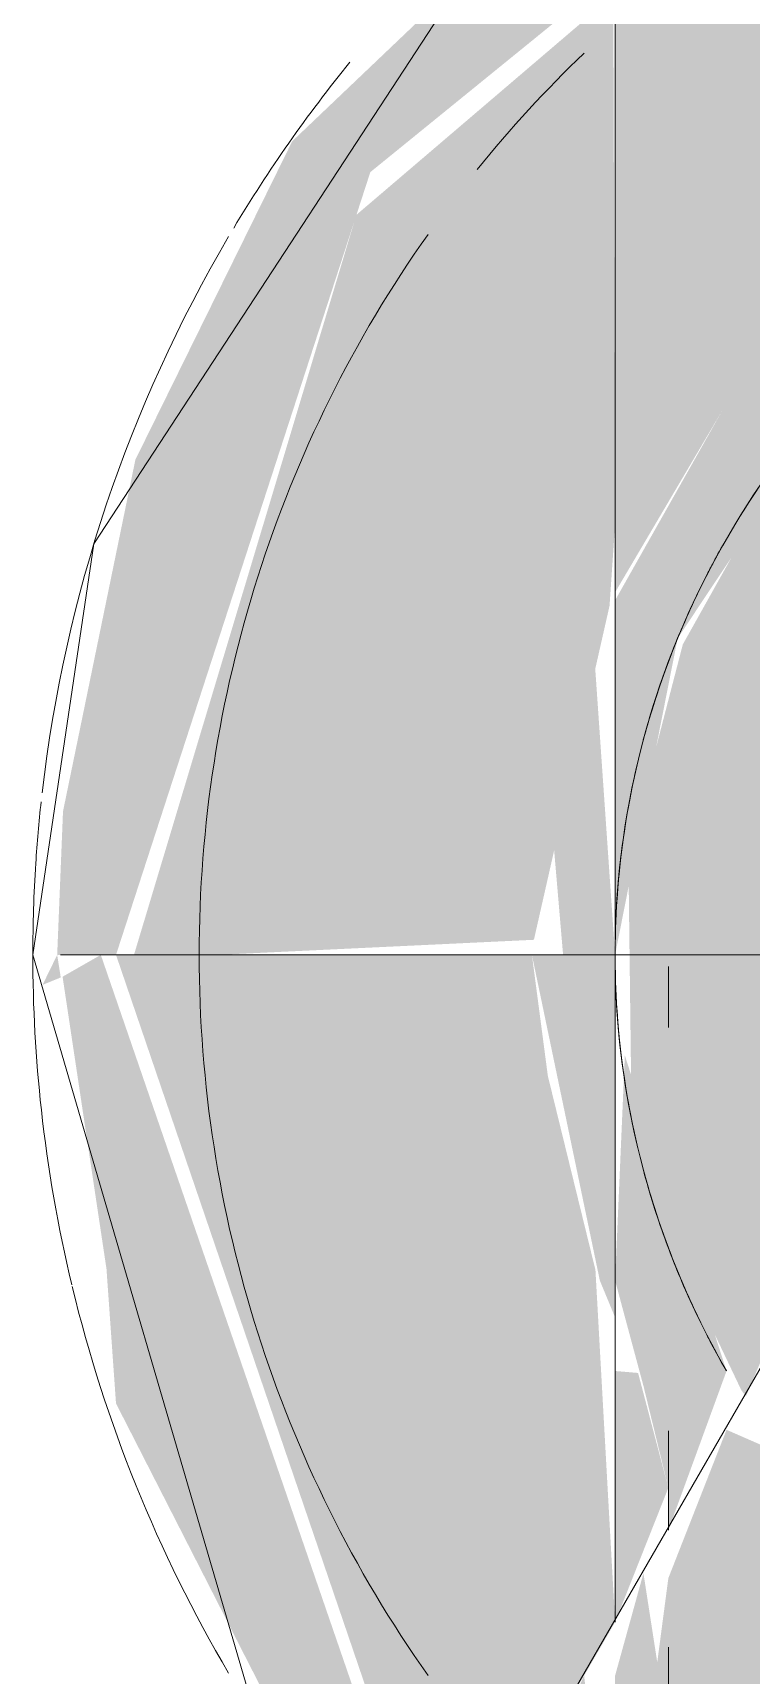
# Model space of a CAD drawing. Header units: metres. Extents: x 147 to 427, y -16 to 162.
# Drawn here: x 395.4514 to 395.46435, y 0.48702 to 0.51662 of the extents above; entities that cross this region are included whole.
import ezdxf

# ---------------------------------------------------------------- set-up
doc = ezdxf.new("R2010")
doc.units = ezdxf.units.M
for name, color, linetype, lineweight in [('P-PIPE', 7, 'Continuous', 5), ('P-PIPE-CNTR', 7, 'Continuous', 5), ('P-SANR-FIXT', 7, 'Continuous', 5)]:
    doc.layers.add(name, color=color, linetype=linetype, lineweight=lineweight)

# ---------------------------------------------------------------- blocks, each defined once
blk = doc.blocks.new('UT_Ducha higiênica - UT_Ducha higiênica-3059028-HH')
at = {"layer": 'P-SANR-FIXT', "true_color": 0xf4f4f4, "transparency": 33554598}
h = blk.add_hatch(color=7, dxfattribs=at)
h.paths.add_polyline_path([(-157.6865244747192, 0.4999999999999957), (-157.6848571188076, 0.5004813418723536), (-157.6853505607451, 0.5019999999999996), (-157.6923904990362, 0.5014415046206792), (-157.6922007213526, 0.4999999999999957), (-157.6890220182225, 0.4999999999999957)])
h.paths.add_polyline_path([(-157.6937007213526, 0.5065345061048072), (-157.6942227507356, 0.5176948307375908), (-157.7019700221769, 0.5228253563910695), (-157.7137960432404, 0.5228253563910695), (-157.7099646311551, 0.5163336031177634), (-157.7073682180874, 0.5163245726170839), (-157.7024076366037, 0.515099999999832), (-157.698757781933, 0.512990381056767), (-157.6956987074562, 0.509927779207859), (-157.6939268655549, 0.5070804665050884)])
h.paths.add_polyline_path([(-157.7237007213526, 0.5065345061048072), (-157.7216911024094, 0.5099429394196192), (-157.718593157149, 0.5130291338498351), (-157.7186421880992, 0.5132191255070914), (-157.7221171292176, 0.5184661012230488), (-157.7237007213526, 0.5173155541899482), (-157.7237007213526, 0.5069179414214795)])
h = blk.add_hatch(color=7, dxfattribs=at)
h.paths.add_polyline_path([(-157.7337613815243, 0.4999999999999957), (-157.7327007213526, 0.4999999999999957), (-157.7281146305527, 0.5141086614413362), (-157.7237007213526, 0.5176948307352345), (-157.7237342150014, 0.5201764161494424), (-157.7295229410002, 0.5146653923668394), (-157.7323514750752, 0.5089253818650021), (-157.7336565001224, 0.5025872633877307)])
h.paths.add_polyline_path([(-157.6853505607451, 0.5019999999999996), (-157.6841333551038, 0.5019999999999996), (-157.6845287890723, 0.5056582973566852), (-157.6847007213526, 0.5080854255474483), (-157.6883988146481, 0.5153262717773487), (-157.6937007213526, 0.5199751141615246), (-157.6936007213525, 0.5172428999370865), (-157.6892843134876, 0.5141068460550108), (-157.6855413741866, 0.5025872633877307)])
h = blk.add_hatch(color=7, dxfattribs=at)
h.paths.add_polyline_path([(-157.7308769679859, 0.4999999999999957), (-157.7251649000172, 0.5002720900557494), (-157.7238007213525, 0.5062930847487485), (-157.7237007213526, 0.5077610218951477), (-157.7237342150014, 0.5172912196296816), (-157.7283669042291, 0.513338117614164), (-157.7323769679861, 0.4999999999999957)])
h.paths.add_polyline_path([(-157.6865244747188, 0.5019999999999996), (-157.6853505607451, 0.5019999999999996), (-157.6892868121475, 0.5141086614376588), (-157.6937007213526, 0.5173155541899396), (-157.6933461671341, 0.5056785365017608), (-157.6925413410395, 0.5025872633877307), (-157.6922007213526, 0.5019999999999996), (-157.689600470314, 0.5019999999999996)])
h = blk.add_hatch(color=7, dxfattribs=at)
h.paths.add_polyline_path([(-157.6937007213526, 0.5019999999999996), (-157.6942118339583, 0.507768441089253), (-157.6957103402958, 0.5099429394195759), (-157.6988082855562, 0.5130291338498221), (-157.7024076366037, 0.515099999999832), (-157.706006723642, 0.5161453284728974), (-157.7100421365836, 0.5163233993345256), (-157.7086153660137, 0.5149887627564516), (-157.7044419448824, 0.514348697227061), (-157.6998618865878, 0.5119922374895522), (-157.6974966646632, 0.5098436667312163), (-157.6949666152329, 0.5059635658940618), (-157.6941152413755, 0.5033311577009147), (-157.6938640263477, 0.5019999999999996)])
h.paths.add_polyline_path([(-157.6922007213526, 0.4999999999999957), (-157.6924640263478, 0.5019999999999996), (-157.6937007213526, 0.5014456034281246), (-157.6936007213525, 0.4999999999999957), (-157.6927629452188, 0.4999999999999957)])
h.paths.add_polyline_path([(-157.7178150089364, 0.5117864091702851), (-157.7173948774848, 0.5120740728286148), (-157.717776340853, 0.5118153033622397)])
h.paths.add_polyline_path([(-157.7237007213526, 0.4999999999999957), (-157.7225729851663, 0.5057061630438955), (-157.7193073230704, 0.5106066017177995), (-157.718021334476, 0.5121437754877803), (-157.7186436607722, 0.512990381056767), (-157.721702735249, 0.509927779207859), (-157.7237007213526, 0.506390740095646), (-157.7237007213526, 0.5002720900557494)])
h = blk.add_hatch(color=7, dxfattribs=at)
h.paths.add_polyline_path([(-157.7087007213526, 0.4849999999999948), (-157.7037347256407, 0.4859600000000049), (-157.6998618865878, 0.4880369429907145), (-157.6973491885914, 0.4903642113189858), (-157.6957103402958, 0.4929999999999973), (-157.6988500109714, 0.4924798672125806), (-157.7012007213526, 0.4901338411876627), (-157.7037509738842, 0.4886361002195661), (-157.7070491705232, 0.4877174307915821), (-157.7107768533732, 0.4877733279658393), (-157.7130870180476, 0.4884027112675305), (-157.7139489812188, 0.4860769176408977), (-157.7107768533732, 0.485282168706183), (-157.7099181285388, 0.4851654587508027)])
h.paths.add_polyline_path([(-157.7213410522713, 0.4920438057782857), (-157.720064621133, 0.495050252531702), (-157.7209672378155, 0.49822651646291), (-157.7209622021366, 0.5018117333157274), (-157.720064621133, 0.5049497474683111), (-157.718282204399, 0.5078709966811211), (-157.7169712639586, 0.5103249999999652), (-157.718021334476, 0.5115933754724787), (-157.7206637783619, 0.50883883476483), (-157.7224797790562, 0.505595966142876), (-157.7234622021366, 0.5018117333157274), (-157.723412819558, 0.4978131687596822), (-157.7223659920074, 0.494129327620626), (-157.7214217728755, 0.4921490029177971)])
h.paths.add_polyline_path([(-157.6951391227515, 0.5019999999999996), (-157.6939798706492, 0.5021203494176062), (-157.6949673086999, 0.5057061630439345), (-157.6967376643433, 0.50883883476483), (-157.6998618865878, 0.5119630570092726), (-157.7025797624952, 0.5135615986010981), (-157.7068889880369, 0.5147537659259738), (-157.7089639343948, 0.514455898362601), (-157.7073682180874, 0.5123245726170935), (-157.7037509738842, 0.511363899780434), (-157.7012007213526, 0.5098661588123287), (-157.6988345625402, 0.5074999999999983), (-157.6970554739587, 0.5042705142441813), (-157.6956007213525, 0.5019999999999996)])
h = blk.add_hatch(color=7, dxfattribs=at)
h.paths.add_polyline_path([(-157.7237007213526, 0.4999999999999957), (-157.7240894773337, 0.505595966142876), (-157.7248601016657, 0.5025872633877307), (-157.7246384974864, 0.4999999999999957)])
h.paths.add_polyline_path([(-157.6939640263477, 0.5019999999999996), (-157.6938945498578, 0.5019999999999996), (-157.6939798706492, 0.5021203494176062)])
h.paths.add_polyline_path([(-157.6936007213525, 0.5019999999999996), (-157.6924640263478, 0.5019999999999996), (-157.6936007213525, 0.5062930847483803), (-157.6937007213526, 0.5065345061048072), (-157.6937007213526, 0.5019999999999996)])
h.paths.add_polyline_path([(-157.6982364635165, 0.5107158260197678), (-157.7004507213526, 0.5124322361448503), (-157.6983773147578, 0.5108239049785532)])
h = blk.add_hatch(color=7, dxfattribs=at)
h.paths.add_polyline_path([(-157.6936871900152, 0.4798068932402997), (-157.687878501705, 0.4853346076331563), (-157.6850499676298, 0.4910746181349676), (-157.6850499676298, 0.4929999999999973), (-157.6869751592262, 0.4929999999999973), (-157.6892868121507, 0.485891338560011), (-157.6936421205858, 0.4823051692637911), (-157.6936813872906, 0.4801285482462923)])
h.paths.add_polyline_path([(-157.7337613815243, 0.4999999999999957), (-157.7340250760567, 0.4994594193643341), (-157.7336974775106, 0.4995931399074244)])
h.paths.add_polyline_path([(-157.7268806503355, 0.4824888649014354), (-157.7271244322686, 0.4829193088453611), (-157.7265523197944, 0.4830551837700608), (-157.7261157848624, 0.4844390921577869), (-157.7281171292176, 0.4858931539449849), (-157.7329747135203, 0.4999999999999957), (-157.7336643644547, 0.4996066561328975), (-157.7328726536327, 0.4943417026430637), (-157.7327007213526, 0.4919145744526038), (-157.7290026280552, 0.4846737282206806), (-157.7271244322686, 0.4827398714028732)])
h = blk.add_hatch(color=7, dxfattribs=at)
h.paths.add_polyline_path([(-157.6936344092044, 0.4827326244058527), (-157.6892843134876, 0.4858931539449849), (-157.6869751592262, 0.4929999999999973), (-157.6937007213526, 0.4924999999999974), (-157.6936159846375, 0.4837539298559339)])
h.paths.add_polyline_path([(-157.7258583983085, 0.4842520898802081), (-157.7237007213526, 0.4879737454057336), (-157.7240552755711, 0.4943214634981959), (-157.7249136469324, 0.4978194532921444), (-157.7252007213526, 0.4999999999999957), (-157.7327007213526, 0.4999999999999957), (-157.7278122939075, 0.4856716781281545), (-157.7261157848624, 0.4844390921577869)])
h = blk.add_hatch(color=7, dxfattribs=at)
h.paths.add_polyline_path([(-157.7237670335008, 0.4827326244058484), (-157.7242596858877, 0.4870096189432288), (-157.7255970862527, 0.484062235558563), (-157.7238007213526, 0.4827571000628529)])
h.paths.add_polyline_path([(-157.6946624818436, 0.4914226563025406), (-157.6946656466833, 0.4914185318030849), (-157.6946632352307, 0.4899134567602515)])
h.paths.add_polyline_path([(-157.6939798706492, 0.4846000000000035), (-157.6937007213526, 0.4846000000000035), (-157.6942118339583, 0.4922315589107255), (-157.6946629107297, 0.4897109239038588), (-157.6941111610187, 0.4846000000000035)])
h.paths.add_polyline_path([(-157.7237007213526, 0.4879737454057336), (-157.7227407090556, 0.4903936702932948), (-157.7232862013295, 0.4924647540335688), (-157.7237007213526, 0.4924999999999974), (-157.7237007213526, 0.4893933982822006)])
h.paths.add_polyline_path([(-157.6927093144776, 0.4929999999999973), (-157.6868029387493, 0.4935300401266964), (-157.6850244747188, 0.4999999999999957), (-157.692233634477, 0.4997500000000001), (-157.6935968303654, 0.4937163089255592), (-157.6937007213526, 0.4929999999999973), (-157.6927629452188, 0.4929999999999973)])
h = blk.add_hatch(color=7, dxfattribs=at)
h.paths.add_polyline_path([(-157.6937007213526, 0.4826844458100605), (-157.6936344092044, 0.4827326244058527), (-157.6937007213526, 0.4837539298559339)])
h.paths.add_polyline_path([(-157.7047590333299, 0.4855357178630688), (-157.7037064856276, 0.4859600000000049), (-157.7047387931082, 0.4855441016373861)])
h.paths.add_polyline_path([(-157.7011945778912, 0.4870143329869442), (-157.6998618865878, 0.4880077625104522), (-157.701190559842, 0.4870174161445006)])
h.paths.add_polyline_path([(-157.7237007213526, 0.4934654938951712), (-157.7237007213526, 0.4999999999999957), (-157.7252007213526, 0.4999999999999957), (-157.7239756902848, 0.494129327620626)])
h = blk.add_hatch(color=7, dxfattribs=at)
h.paths.add_polyline_path([(-157.7143408069782, 0.4862310851378017), (-157.71482168021, 0.4864384013989064), (-157.7143852368855, 0.4862497338788223)])
h.paths.add_polyline_path([(-157.7133436671584, 0.4771746436089262), (-157.7006780815209, 0.4776150969145389), (-157.6937007213526, 0.4826844458100605), (-157.6942118339583, 0.4847037735849092), (-157.6946608267864, 0.4858931539449849), (-157.6941006420184, 0.4924999999999974), (-157.6942118339583, 0.4929999999999973), (-157.6957103402958, 0.4924999999999974), (-157.6998618865878, 0.4880077625104522), (-157.7025667127191, 0.4864384013989064), (-157.7068889880369, 0.4852385279058726), (-157.7107768533732, 0.4852733279658398), (-157.7148122510671, 0.4854145200230297), (-157.7185493171982, 0.4789417316129292), (-157.7154314205303, 0.4771746436089262), (-157.7139489812188, 0.4771746436089262)])
h.paths.add_polyline_path([(-157.7227407090556, 0.4896296165777128), (-157.7216911024094, 0.4924999999999931), (-157.7235251385724, 0.4981882666842901), (-157.7237007213526, 0.494129327620626), (-157.7231896087469, 0.4922315589106475), (-157.7227407090556, 0.4903936702932948)])
h.paths.add_polyline_path([(-157.6937007213526, 0.4934654938951842), (-157.692493724325, 0.497774421467172), (-157.6922007213526, 0.4999999999999957), (-157.6937007213526, 0.4997500000000001), (-157.6937007213526, 0.4935300401266964)])
h = blk.add_hatch(color=7, dxfattribs=at)
h.paths.add_polyline_path([(-157.7185493171982, 0.4789417316129292), (-157.714834729986, 0.4864384013989064), (-157.7177229849939, 0.4881448272080657), (-157.7205825041119, 0.4909553140787766), (-157.7216911024094, 0.4914400239994371), (-157.7227407090556, 0.4887657151640486), (-157.7232902816864, 0.4846000000000035), (-157.7237007213526, 0.4843642047810643), (-157.7231756488922, 0.4823029583373203), (-157.718633989058, 0.4790032493200353)])
h.paths.add_polyline_path([(-157.6942118339583, 0.4929999999999973), (-157.6937007213526, 0.4935300401266964), (-157.6942562845488, 0.4960104011048637), (-157.6948875962423, 0.4929999999999973), (-157.6947871070093, 0.4929999999999973)])
blk.add_hatch(color=7, dxfattribs=at).paths.add_polyline_path([(-157.7235795695189, 0.4846000000000035), (-157.7228684528094, 0.4850488052844683), (-157.7227407090556, 0.4859600000000049), (-157.7231896087469, 0.4888553347687252), (-157.7237007213526, 0.4870096189432288), (-157.7237007213526, 0.4846000000000035)])
at = {"layer": 'P-SANR-FIXT'}
for p, q in [((-157.7237007213526, 0.5219807621140372), (-157.7237007213526, 0.4999999999999957)), ((-157.7165663005355, 0.5003764172242402), (-157.7300128991794, 0.4770862251849087)), ((-157.7237007213526, 0.4999999999999957), (-157.7237007213526, 0.4879737454057379))]:
    blk.add_line(p, q, dxfattribs=at)
at = {"layer": 'P-SANR-FIXT', "flags": 128}
for points in [[(-157.7236391400931, 0.5201203372401244), (-157.7252577751118, 0.5193936580049336), (-157.7331008518947, 0.5074083486369362), (-157.7342007213526, 0.4999999999999957)], [(-157.7342007213526, 0.4999999999999957), (-157.7301779469591, 0.4862530446917238), (-157.7263122017405, 0.4828846841077241)]]:
    blk.add_lwpolyline(points, dxfattribs=at)
at = {"layer": 'P-SANR-FIXT', "color": 253, "true_color": 0x9e9e9e}
for radius, start, end in [(0.02249999999999984, 133.750776405017, 141.0038558465766), (0.02249999999999984, 133.750776405017, 141.0038558465766), (0.02549999999997778, 140.8717395105327, 149.0879009950438), (0.02550000000000212, 149.4878462551205, 173.4253493982108), (0.02249999999997954, 144.7467920398223, 179.9999999999997), (0.02249999999997954, 144.7467920398223, 179.9999999999997), (0.01499999999999552, 137.9656179443275, 148.3052361674455), (0.01500000000001609, 152.7389272376273, 162.4917122370119), (0.01499999999998636, 166.5787527552303, 179.9999999999997), (0.02549999999999505, 173.7858135749725, 176.2894188635319), (0.02549999999999178, 179.9999999999998, 186.2865750727125), (0.0224999999999885, 179.9999999999998, 215.2532079601877), (0.0224999999999885, 179.9999999999998, 215.2532079601877), (0.01499999999998702, 180, 193.4212472447702), (0.01499999999999054, 197.5082877630719, 207.2610727623048), (0.02550000000000221, 193.5626496807191, 210.5121537429483)]:
    blk.add_arc((-157.7087007213526, 0.5), radius, start, end, dxfattribs=at)
at = {"layer": 'P-SANR-FIXT'}
for radius, start, end in [(0.01499999999999362, 127.5429050761507, 180), (0.02549999999998553, 176.2894188635323, 179.9999999999997), (0.01499999999998636, 180, 209.9999999999764)]:
    blk.add_arc((-157.7087007213526, 0.5), radius, start, end, dxfattribs=at)
at = {"layer": 'P-SANR-FIXT', "color": 254, "true_color": 0xd5d5d5}
for radius, start, end in [(0.01500000000000356, 149.9999999999946, 152.7389272376468), (0.01500000000001761, 162.4917122370103, 164.9999999999967), (0.02549999999997937, 186.2865750727094, 193.4813599078022), (0.01499999999998898, 194.9999999999753, 197.5082877630702), (0.01499999999999684, 207.2610727623147, 209.9999999999939)]:
    blk.add_arc((-157.7087007213526, 0.5), radius, start, end, dxfattribs=at)
at = {"layer": 'P-SANR-FIXT', "color": 253, "true_color": 0x9e9e9e}
for points, knots in [([(-157.7220404291444, 0.5068599046141323), (-157.722002989847, 0.5069328990358619), (-157.7218958632068, 0.5071377654137444), (-157.7217835377702, 0.5073415016310171), (-157.7217088781487, 0.5074719903881707)], [0.3456516795426849, 0.3456516795426849, 0.3456516795426849, 0.3456516795426849, 0.3571428571428571, 0.3779658691428975, 0.3779658691428975, 0.3779658691428975, 0.3779658691428975]), ([(-157.7220404238431, 0.5068598899817329), (-157.722235698931, 0.5064791372354326), (-157.722595583673, 0.5056991499169062), (-157.7228830359867, 0.5049035338761777), (-157.7230106064291, 0.5044974835178844)], [0.6543483204573151, 0.6543483204573151, 0.6543483204573151, 0.6543483204573151, 0.7142857142857143, 0.7759082570561405, 0.7759082570561405, 0.7759082570561405, 0.7759082570561405]), ([(-157.7232914621606, 0.5034796484433918), (-157.723339022117, 0.5032802331383701), (-157.7235888527562, 0.5021287754231246), (-157.7237007213526, 0.5009692221810377), (-157.7237007213526, 0.4999999999999999)], [0.8271486875729557, 0.8271486875729557, 0.8271486875729557, 0.8271486875729557, 0.8571428571428571, 1, 1, 1, 1]), ([(-157.7237007213526, 0.4999999999999999), (-157.7237007213526, 0.4990307778189622), (-157.7235888558335, 0.4978712160827821), (-157.7233390208248, 0.4967197704284348), (-157.7232914600977, 0.496520357250439)], [0, 0, 0, 0, 0.1428571428571428, 0.172851312428329, 0.172851312428329, 0.172851312428329, 0.172851312428329]), ([(-157.7230106013648, 0.495502530460627), (-157.7228830305227, 0.4950964812057448), (-157.7225955803309, 0.4943008593079531), (-157.7222357106017, 0.4935208305511373), (-157.7220404291444, 0.4931400953859018)], [0.2240917429421463, 0.2240917429421463, 0.2240917429421463, 0.2240917429421463, 0.2857142857142857, 0.3456516795408927, 0.3456516795408927, 0.3456516795408927, 0.3456516795408927]), ([(-157.7217009580968, 0.4925141353062397), (-157.7217784255647, 0.4926491808727639), (-157.7218934223257, 0.4928575625547116), (-157.722002985767, 0.4930671122259263), (-157.7220404238431, 0.4931401100183012)], [0.6212975839524706, 0.6212975839524706, 0.6212975839524706, 0.6212975839524706, 0.6428571428571428, 0.6543483204591072, 0.6543483204591072, 0.6543483204591072, 0.6543483204591072])]:
    blk.add_open_spline(points, degree=3, knots=knots, dxfattribs=at)
at = {"layer": 'P-SANR-FIXT', "color": 254, "true_color": 0xd5d5d5}
for points, knots in [([(-157.7217088891593, 0.507472020779606), (-157.7217835483501, 0.5073415308338515), (-157.7218958639842, 0.5071377675596023), (-157.722002985767, 0.5069328877740964), (-157.7220404238431, 0.5068598899817329)], [0.6220341308571024, 0.6220341308571024, 0.6220341308571024, 0.6220341308571024, 0.6428571428571428, 0.6543483204573151, 0.6543483204573151, 0.6543483204573151, 0.6543483204573151]), ([(-157.7220404291444, 0.4931400953859018), (-157.7220029898471, 0.4930671009641609), (-157.7218934214375, 0.4928575650061734), (-157.7217784145352, 0.4926492113161251), (-157.7217009470629, 0.492514165761852)], [0.3456516795408927, 0.3456516795408927, 0.3456516795408927, 0.3456516795408927, 0.3571428571428571, 0.3787024160475294, 0.3787024160475294, 0.3787024160475294, 0.3787024160475294])]:
    blk.add_open_spline(points, degree=3, knots=knots, dxfattribs=at)
at = {"layer": 'P-SANR-FIXT'}
for points, knots in [([(-157.7230106013648, 0.5044974695394068), (-157.7228830305227, 0.5049035187942775), (-157.7225955803309, 0.5056991406920694), (-157.7222357106017, 0.5064791694488857), (-157.7220404291444, 0.5068599046141323)], [0.2240917429438593, 0.2240917429438593, 0.2240917429438593, 0.2240917429438593, 0.2857142857142857, 0.3456516795426849, 0.3456516795426849, 0.3456516795426849, 0.3456516795426849]), ([(-157.7237007213526, 0.4999999999999999), (-157.7237007213526, 0.5009692221810378), (-157.7235888558335, 0.5021287839172093), (-157.7233390208248, 0.5032802295715479), (-157.7232914600978, 0.5034796427495354)], [0, 0, 0, 0, 0.1428571428571428, 0.1728513124270442, 0.1728513124270442, 0.1728513124270442, 0.1728513124270442]), ([(-157.7232914621606, 0.4965203515565825), (-157.723339022117, 0.4967197668616127), (-157.7235888527562, 0.4978712245768667), (-157.7237007213526, 0.4990307778189622), (-157.7237007213526, 0.4999999999999999)], [0.8271486875716708, 0.8271486875716708, 0.8271486875716708, 0.8271486875716708, 0.8571428571428571, 1, 1, 1, 1]), ([(-157.7220404238431, 0.4931401100183012), (-157.722235698931, 0.4935208627645903), (-157.722595583673, 0.4943008500831164), (-157.7228830359867, 0.4950964661238446), (-157.7230106064291, 0.4955025164821494)], [0.6543483204591072, 0.6543483204591072, 0.6543483204591072, 0.6543483204591072, 0.7142857142857143, 0.7759082570578536, 0.7759082570578536, 0.7759082570578536, 0.7759082570578536])]:
    blk.add_open_spline(points, degree=3, knots=knots, dxfattribs=at)
at = {"layer": 'P-SANR-FIXT', "color": 254, "true_color": 0xd5d5d5}
for points in [[(-157.7230106064291, 0.5044974835178844), (-157.7230757080247, 0.5042902683847287), (-157.7231360833839, 0.5040823429039455), (-157.723191794371, 0.5038738783323493)], [(-157.7231880206285, 0.4961120514538526), (-157.7231333579462, 0.4959083062946248), (-157.7230742373752, 0.4957050795241654), (-157.7230106013648, 0.495502530460627)]]:
    blk.add_open_spline(points, degree=3, dxfattribs=at)
at = {"layer": 'P-SANR-FIXT', "color": 253, "true_color": 0x9e9e9e}
for points in [[(-157.7231917908273, 0.5038738685510026), (-157.7231360791119, 0.5040823311122581), (-157.7230757031644, 0.5042902549693484), (-157.7230106013648, 0.5044974695394068)], [(-157.7230106064291, 0.4955025164821494), (-157.7230742422401, 0.4957050660961068), (-157.7231333622445, 0.495908294430359), (-157.7231880242212, 0.4961120415373111)]]:
    blk.add_open_spline(points, degree=3, dxfattribs=at)
blk = doc.blocks.new('Joelho 45_90 - Agua Fria_Soldavel - MEP - Tigre - Standard-3640159-HH')
at = {"layer": 'P-PIPE', "color": 253, "true_color": 0x9e9e9e}
blk.add_line((-157.7227407213526, 0.4986911728756984), (-157.7227407213526, 0.4997888863353402), dxfattribs=at)
at = {"layer": 'P-PIPE', "color": 254, "true_color": 0xd5d5d5}
blk.add_line((-157.7227407213526, 0.4896295953673048), (-157.7227407213526, 0.491420846273844), dxfattribs=at)
at = {"layer": 'P-PIPE', "color": 254, "true_color": 0xe9e9e9}
blk.add_line((-157.7227407213526, 0.4868325899351943), (-157.7227407213526, 0.4875222065288461), dxfattribs=at)

msp = doc.modelspace()

# ---------------------------------------------------------------- linework, layer by layer
at = {"layer": 'P-PIPE-CNTR'}
msp.add_line((395.4518991861259, 0.4999999999999766), (395.5018991861259, 0.4999999999999766), dxfattribs=at)

# ---------------------------------------------------------------- block references
at = {"layer": 'P-PIPE', "color": 253, "true_color": 0x9e9e9e}
msp.add_blockref('Joelho 45_90 - Agua Fria_Soldavel - MEP - Tigre - Standard-3640159-HH', (553.1855999074785, 0), dxfattribs=at)
at = {"layer": 'P-SANR-FIXT', "color": 252, "true_color": 0x898989}
msp.add_blockref('UT_Ducha higiênica - UT_Ducha higiênica-3059028-HH', (553.1855999074785, 0), dxfattribs=at)

doc.saveas('drawing.dxf')
